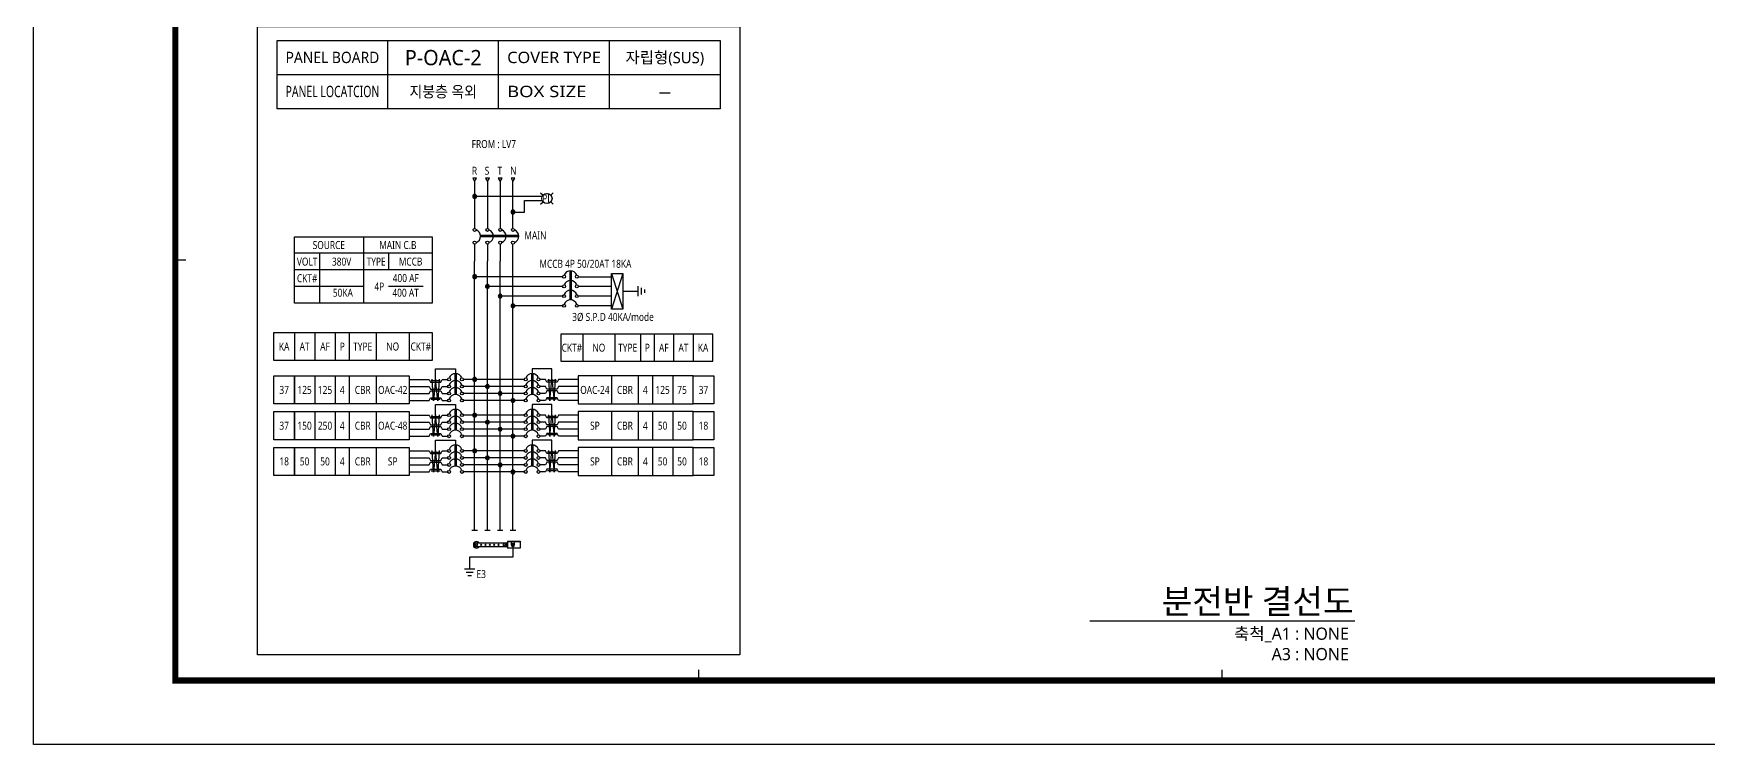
# Model space of a CAD drawing. Header units: millimetres. Extents: x -336400 to 0, y 0 to 118800.
# Drawn here: x -336400 to -226497, y 0 to 46666 of the extents above; entities that cross this region are included whole.
import ezdxf
from ezdxf.enums import TextEntityAlignment as Align

# ---------------------------------------------------------------- set-up
doc = ezdxf.new("R2010")
doc.units = ezdxf.units.MM
doc.header["$LTSCALE"] = 1000
for name, color, linetype in [('arch', 8, 'Continuous'), ('SECT', 2, 'Continuous'), ('SYM', 3, 'Continuous'), ('TEXT', 3, 'Continuous'), ('TIT', 2, 'Continuous'), ('XR-SHEET-SHT', 5, 'Continuous')]:
    doc.layers.add(name, color=color, linetype=linetype)
doc.layers.add('XR-SHEET-TEMP', color=171, linetype='Continuous', plot=False)
doc.styles.add('GHS', font='malgun.ttf')

# ---------------------------------------------------------------- blocks, each defined once
blk = doc.blocks.new('XR-FORM-EE', base_point=(461, 408))
at = {"layer": 'XR-SHEET-SHT', "color": 5}
blk.add_lwpolyline([(0, 118800), (168200, 118800), (168200, 0), (0, 0)], close=True, dxfattribs=at)
at = {"layer": 'XR-SHEET-SHT', "color": 5, "const_width": 400}
blk.add_lwpolyline([(9300, 114600), (163900, 114600), (163900, 4200), (9300, 4200)], close=True, dxfattribs=at)
at = {"layer": 'XR-SHEET-TEMP'}
for p, q in [((9300, 31800), (10000, 31800)), ((43650, 4200), (43650, 4900)), ((78000, 4200), (78000, 4900))]:
    blk.add_line(p, q, dxfattribs=at)
blk = doc.blocks.new('HH7')
at = {"layer": 'SYM'}
blk.add_hatch(color=256, dxfattribs=at).paths.add_polyline_path([(50, 50, 1), (-50, 50, 1)])
blk.add_circle((0, 50), 50, dxfattribs=at)

msp = doc.modelspace()

# ---------------------------------------------------------------- linework, layer by layer
for p, q in [((-307454, 36944, 0), (-307454, 33877, 0)), ((-306616, 36944, 0), (-306616, 33877, 0)), ((-305778, 36944, 0), (-305778, 33877, 0)), ((-303018, 35971, 0), (-307454, 35971, 0)), ((-303125, 36209, 0), (-302964, 36048, 0)), ((-303125, 35464, 0), (-302964, 35626, 0)), ((-302293, 36213, 0), (-302451, 36055, 0)), ((-302293, 35460, 0), (-302451, 35619, 0)), ((-314758, 33328, 0), (-314758, 28971, 0)), ((-304555, 33405, 0), (-307068, 33405, 0)), ((-304555, 33314, 0), (-307068, 33314, 0)), ((-310234, 32239, 0), (-319283, 32239, 0)), ((-317607, 28971, 0), (-317607, 32239, 0)), ((-313082, 31149, 0), (-313082, 32239, 0)), ((-307454, 32843, 0), (-307454, 31721, 0)), ((-306616, 32843, 0), (-306616, 31721, 0)), ((-305778, 32843, 0), (-305778, 31721, 0)), ((-310234, 31149, 0), (-319283, 31149, 0)), ((-301214, 31090), (-301214, 29180)), ((-301124, 31090), (-301124, 29180)), ((-297729, 30922), (-298484, 28576)), ((-298484, 30922), (-297729, 28576)), ((-314758, 30060, 0), (-319283, 30060, 0)), ((-310834, 30060, 0), (-313115, 30060, 0)), ((-301686, 30705), (-307454, 30705)), ((-301686, 30068), (-306616, 30068)), ((-300652, 30705), (-298484, 30705)), ((-298484, 30068), (-300652, 30068)), ((-298484, 30068), (-300652, 30068)), ((-297729, 29749), (-296722, 29749)), ((-296722, 29417), (-296722, 30082)), ((-296500, 29528), (-296500, 29971)), ((-296278, 29639), (-296278, 29860)), ((-301686, 29431), (-305778, 29431)), ((-301686, 28794), (-304941, 28794)), ((-298484, 29431), (-300652, 29431)), ((-298484, 28794), (-300652, 28794)), ((-319283, 27044, 0), (-319283, 25200, 0)), ((-317942, 27044, 0), (-317942, 25200, 0)), ((-316602, 27044, 0), (-316602, 25200, 0)), ((-315680, 27044, 0), (-315680, 25200, 0)), ((-313920, 27044, 0), (-313920, 25200, 0)), ((-311742, 27044, 0), (-311742, 25200, 0)), ((-300351, 26930, 0), (-300351, 25160, 0)), ((-298260, 26930, 0), (-298260, 25160, 0)), ((-296571, 26930, 0), (-296571, 25160, 0)), ((-295686, 26930, 0), (-295686, 25160, 0)), ((-294399, 26930, 0), (-294399, 25160, 0)), ((-293112, 26930, 0), (-293112, 25160, 0)), ((-317942, 24195, 0), (-317942, 22351, 0)), ((-316602, 24195, 0), (-316602, 22351, 0)), ((-315680, 24195, 0), (-315680, 22351, 0)), ((-313920, 24195, 0), (-313920, 22351, 0)), ((-308756, 24350, 0), (-308756, 22967, 0)), ((-308666, 24350, 0), (-308666, 22967, 0)), ((-303729, 24350, 0), (-303729, 22967, 0)), ((-303638, 24350, 0), (-303638, 22967, 0)), ((-298474, 24195, 0), (-298474, 22351, 0)), ((-296715, 24195, 0), (-296715, 22351, 0)), ((-295793, 24195, 0), (-295793, 22351, 0)), ((-294452, 24195, 0), (-294452, 22351, 0)), ((-311742, 23964, 0), (-310449, 23964, 0)), ((-311742, 23503, 0), (-310449, 23503, 0)), ((-310449, 23964, 0), (-310361, 23788, 0)), ((-310449, 23503, 0), (-310361, 23327, 0)), ((-310449, 23043, 0), (-310361, 23219, 0)), ((-310361, 23788, 0), (-309669, 23788, 0)), ((-310361, 23327, 0), (-309669, 23327, 0)), ((-310361, 23219, 0), (-309669, 23219, 0)), ((-310317, 23885, 0), (-309713, 23885, 0)), ((-309669, 23788, 0), (-309581, 23964, 0)), ((-309669, 23327, 0), (-309581, 23503, 0)), ((-309669, 23219, 0), (-309581, 23043, 0)), ((-309581, 23964, 0), (-309228, 23964, 0)), ((-309581, 23503, 0), (-309228, 23503, 0)), ((-304201, 23964, 0), (-308194, 23964, 0)), ((-304201, 23503, 0), (-308194, 23503, 0)), ((-302814, 23964, 0), (-303167, 23964, 0)), ((-302814, 23503, 0), (-303167, 23503, 0)), ((-302726, 23788, 0), (-302814, 23964, 0)), ((-302726, 23327, 0), (-302814, 23503, 0)), ((-302726, 23219, 0), (-302814, 23043, 0)), ((-302034, 23788, 0), (-302726, 23788, 0)), ((-302034, 23327, 0), (-302726, 23327, 0)), ((-302034, 23219, 0), (-302726, 23219, 0)), ((-302078, 23885, 0), (-302681, 23885, 0)), ((-301946, 23964, 0), (-302034, 23788, 0)), ((-301946, 23503, 0), (-302034, 23327, 0)), ((-301946, 23043, 0), (-302034, 23219, 0)), ((-300653, 23964, 0), (-301946, 23964, 0)), ((-300653, 23503, 0), (-301946, 23503, 0)), ((-311742, 23043, 0), (-310449, 23043, 0)), ((-311742, 22582, 0), (-310449, 22582, 0)), ((-310449, 22582, 0), (-310361, 22758, 0)), ((-310361, 22758, 0), (-309669, 22758, 0)), ((-310317, 22661, 0), (-309713, 22661, 0)), ((-309669, 22758, 0), (-309581, 22582, 0)), ((-309581, 23043, 0), (-309228, 23043, 0)), ((-309581, 22582, 0), (-309228, 22582, 0)), ((-308756, 22004, 0), (-308756, 20621, 0)), ((-308666, 22004, 0), (-308666, 20621, 0)), ((-304201, 23043, 0), (-308194, 23043, 0)), ((-304201, 22582, 0), (-308194, 22582, 0)), ((-303729, 22004, 0), (-303729, 20621, 0)), ((-303638, 22004, 0), (-303638, 20621, 0)), ((-302814, 23043, 0), (-303167, 23043, 0)), ((-302814, 22582, 0), (-303167, 22582, 0)), ((-302726, 22758, 0), (-302814, 22582, 0)), ((-302034, 22758, 0), (-302726, 22758, 0)), ((-302078, 22661, 0), (-302681, 22661, 0)), ((-301946, 22582, 0), (-302034, 22758, 0)), ((-300653, 23043, 0), (-301946, 23043, 0)), ((-300653, 22582, 0), (-301946, 22582, 0)), ((-317942, 21849, 0), (-317942, 20005, 0)), ((-316602, 21849, 0), (-316602, 20005, 0)), ((-315680, 21849, 0), (-315680, 20005, 0)), ((-313920, 21849, 0), (-313920, 20005, 0)), ((-311742, 21618, 0), (-310449, 21618, 0)), ((-311742, 21157, 0), (-310449, 21157, 0)), ((-310449, 21618, 0), (-310361, 21442, 0)), ((-310449, 21157, 0), (-310361, 20981, 0)), ((-310361, 21442, 0), (-309669, 21442, 0)), ((-310361, 20981, 0), (-309669, 20981, 0)), ((-310317, 21539, 0), (-309713, 21539, 0)), ((-309669, 21442, 0), (-309581, 21618, 0)), ((-309669, 20981, 0), (-309581, 21157, 0)), ((-309581, 21618, 0), (-309228, 21618, 0)), ((-309581, 21157, 0), (-309228, 21157, 0)), ((-304201, 21618, 0), (-308194, 21618, 0)), ((-304201, 21157, 0), (-308194, 21157, 0)), ((-302814, 21618, 0), (-303167, 21618, 0)), ((-302814, 21157, 0), (-303167, 21157, 0)), ((-302726, 21442, 0), (-302814, 21618, 0)), ((-302726, 20981, 0), (-302814, 21157, 0)), ((-302034, 21442, 0), (-302726, 21442, 0)), ((-302034, 20981, 0), (-302726, 20981, 0)), ((-302078, 21539, 0), (-302681, 21539, 0)), ((-301946, 21618, 0), (-302034, 21442, 0)), ((-301946, 21157, 0), (-302034, 20981, 0)), ((-300653, 21618, 0), (-301946, 21618, 0)), ((-300653, 21157, 0), (-301946, 21157, 0)), ((-298474, 21849, 0), (-298474, 20005, 0)), ((-296715, 21849, 0), (-296715, 20005, 0)), ((-295793, 21849, 0), (-295793, 20005, 0)), ((-294452, 21849, 0), (-294452, 20005, 0)), ((-311742, 20697, 0), (-310449, 20697, 0)), ((-311742, 20236, 0), (-310449, 20236, 0)), ((-310449, 20697, 0), (-310361, 20873, 0)), ((-310449, 20236, 0), (-310361, 20412, 0)), ((-310361, 20873, 0), (-309669, 20873, 0)), ((-310361, 20412, 0), (-309669, 20412, 0)), ((-310317, 20315, 0), (-309713, 20315, 0)), ((-309669, 20873, 0), (-309581, 20697, 0)), ((-309669, 20412, 0), (-309581, 20236, 0)), ((-309581, 20697, 0), (-309228, 20697, 0)), ((-309581, 20236, 0), (-309228, 20236, 0)), ((-304201, 20697, 0), (-308194, 20697, 0)), ((-304201, 20236, 0), (-308194, 20236, 0)), ((-302814, 20697, 0), (-303167, 20697, 0)), ((-302814, 20236, 0), (-303167, 20236, 0)), ((-302726, 20873, 0), (-302814, 20697, 0)), ((-302726, 20412, 0), (-302814, 20236, 0)), ((-302034, 20873, 0), (-302726, 20873, 0)), ((-302034, 20412, 0), (-302726, 20412, 0)), ((-302078, 20315, 0), (-302681, 20315, 0)), ((-301946, 20697, 0), (-302034, 20873, 0)), ((-301946, 20236, 0), (-302034, 20412, 0)), ((-300653, 20697, 0), (-301946, 20697, 0)), ((-300653, 20236, 0), (-301946, 20236, 0)), ((-317942, 19502, 0), (-317942, 17659, 0)), ((-316602, 19502, 0), (-316602, 17659, 0)), ((-315680, 19502, 0), (-315680, 17659, 0)), ((-313920, 19502, 0), (-313920, 17659, 0)), ((-311742, 19272, 0), (-310449, 19272, 0)), ((-311742, 18811, 0), (-310449, 18811, 0)), ((-310449, 19272, 0), (-310361, 19096, 0)), ((-310449, 18811, 0), (-310361, 18635, 0)), ((-310361, 19096, 0), (-309669, 19096, 0)), ((-310317, 19193, 0), (-309713, 19193, 0)), ((-309669, 19096, 0), (-309581, 19272, 0)), ((-309669, 18635, 0), (-309581, 18811, 0)), ((-309581, 19272, 0), (-309228, 19272, 0)), ((-309581, 18811, 0), (-309228, 18811, 0)), ((-308756, 19657, 0), (-308756, 18275, 0)), ((-308666, 19657, 0), (-308666, 18275, 0)), ((-304201, 19272, 0), (-308194, 19272, 0)), ((-304201, 18811, 0), (-308194, 18811, 0)), ((-303729, 19657, 0), (-303729, 18275, 0)), ((-303638, 19657, 0), (-303638, 18275, 0)), ((-302814, 19272, 0), (-303167, 19272, 0)), ((-302814, 18811, 0), (-303167, 18811, 0)), ((-302726, 19096, 0), (-302814, 19272, 0)), ((-302726, 18635, 0), (-302814, 18811, 0)), ((-302034, 19096, 0), (-302726, 19096, 0)), ((-302078, 19193, 0), (-302681, 19193, 0)), ((-301946, 19272, 0), (-302034, 19096, 0)), ((-301946, 18811, 0), (-302034, 18635, 0)), ((-300653, 19272, 0), (-301946, 19272, 0)), ((-300653, 18811, 0), (-301946, 18811, 0)), ((-298474, 19502, 0), (-298474, 17659, 0)), ((-296715, 19502, 0), (-296715, 17659, 0)), ((-295793, 19502, 0), (-295793, 17659, 0)), ((-294452, 19502, 0), (-294452, 17659, 0)), ((-311742, 18350, 0), (-310449, 18350, 0)), ((-311742, 17890, 0), (-310449, 17890, 0)), ((-310449, 18350, 0), (-310361, 18527, 0)), ((-310449, 17890, 0), (-310361, 18066, 0)), ((-310361, 18635, 0), (-309669, 18635, 0)), ((-310361, 18527, 0), (-309669, 18527, 0)), ((-310361, 18066, 0), (-309669, 18066, 0)), ((-310317, 17969, 0), (-309713, 17969, 0)), ((-309669, 18527, 0), (-309581, 18350, 0)), ((-309669, 18066, 0), (-309581, 17890, 0)), ((-309581, 18350, 0), (-309228, 18350, 0)), ((-309581, 17890, 0), (-309228, 17890, 0)), ((-304201, 18350, 0), (-308194, 18350, 0)), ((-304201, 17890, 0), (-308194, 17890, 0)), ((-302814, 18350, 0), (-303167, 18350, 0)), ((-302814, 17890, 0), (-303167, 17890, 0)), ((-302726, 18527, 0), (-302814, 18350, 0)), ((-302726, 18066, 0), (-302814, 17890, 0)), ((-302034, 18635, 0), (-302726, 18635, 0)), ((-302034, 18527, 0), (-302726, 18527, 0)), ((-302034, 18066, 0), (-302726, 18066, 0)), ((-302078, 17969, 0), (-302681, 17969, 0)), ((-301946, 18350, 0), (-302034, 18527, 0)), ((-301946, 17890, 0), (-302034, 18066, 0)), ((-300653, 18350, 0), (-301946, 18350, 0)), ((-300653, 17890, 0), (-301946, 17890, 0)), ((-307635, 14061), (-307273, 14061)), ((-307488, 13230), (-305343, 13230)), ((-307488, 13230), (-307488, 12979)), ((-306797, 14061), (-306435, 14061)), ((-305959, 14061), (-305597, 14061)), ((-305309, 13230), (-305343, 13230)), ((-305343, 12979), (-305343, 13230)), ((-305309, 13348), (-304471, 13348)), ((-305309, 13348), (-305309, 12895)), ((-305309, 13314), (-304471, 13314)), ((-305122, 14061), (-304760, 14061)), ((-305049, 13314), (-305049, 13105)), ((-304832, 13105), (-304832, 13314)), ((-304471, 13348), (-304471, 12895)), ((-305343, 12979), (-307488, 12979)), ((-305343, 12979), (-305309, 12979)), ((-304471, 12895), (-305309, 12895)), ((-304976, 13110), (-304976, 13100)), ((-304976, 13110), (-304951, 13110)), ((-304976, 13100), (-304951, 13100)), ((-304946, 13140), (-304946, 13115)), ((-304946, 13140), (-304936, 13140)), ((-304946, 13095), (-304946, 13069)), ((-304946, 13069), (-304936, 13069)), ((-304936, 13140), (-304936, 13115)), ((-304936, 13095), (-304936, 13069)), ((-304931, 13110), (-304906, 13110)), ((-304931, 13100), (-304906, 13100)), ((-304906, 13110), (-304906, 13100)), ((-308114, 11536, 0), (-307450, 11536, 0)), ((-308004, 11314, 0), (-307560, 11314, 0)), ((-307893, 11092, 0), (-307671, 11092, 0))]:
    msp.add_line(p, q)
for points in [[(-307454, 36944), (-307329, 37162), (-307580, 37162)], [(-306616, 36944), (-306491, 37162), (-306742, 37162)], [(-305778, 36944), (-305653, 37162), (-305904, 37162)], [(-304941, 36944), (-304815, 37162), (-305066, 37162)], [(-319283, 33328), (-310234, 33328), (-310234, 28971), (-319283, 28971)], [(-298484, 30922), (-297729, 30922), (-297729, 28576), (-298484, 28576)], [(-320624, 27044), (-310234, 27044), (-310234, 25200), (-320624, 25200)], [(-291825, 26930), (-301799, 26930), (-301799, 25160), (-291825, 25160)], [(-320624, 24195), (-319283, 24195), (-319283, 22351), (-320624, 22351)], [(-319283, 24195), (-311742, 24195), (-311742, 22351), (-319283, 22351)], [(-293112, 24195), (-300653, 24195), (-300653, 22351), (-293112, 22351)], [(-293112, 24195), (-291771, 24195), (-291771, 22351), (-293112, 22351)], [(-320624, 21849), (-319283, 21849), (-319283, 20005), (-320624, 20005)], [(-319283, 21849), (-311742, 21849), (-311742, 20005), (-319283, 20005)], [(-293112, 21849), (-300653, 21849), (-300653, 20005), (-293112, 20005)], [(-293112, 21849), (-291771, 21849), (-291771, 20005), (-293112, 20005)], [(-320624, 19502), (-319283, 19502), (-319283, 17659), (-320624, 17659)], [(-319283, 19502), (-311742, 19502), (-311742, 17659), (-319283, 17659)], [(-293112, 19502), (-300653, 19502), (-300653, 17659), (-293112, 17659)], [(-293112, 19502), (-291771, 19502), (-291771, 17659), (-293112, 17659)], [(-304871, 13145), (-304941, 13185), (-305010, 13145), (-305010, 13064), (-304941, 13024), (-304871, 13064)]]:
    msp.add_lwpolyline(points, close=True)
for points in [[(-304941, 33877), (-304941, 36944)], [(-304941, 34949), (-304189, 34949), (-304189, 35703), (-303018, 35703)], [(-304941, 31721), (-304941, 32843)], [(-307454, 14061), (-307454, 31721)], [(-306616, 14061), (-306616, 31721)], [(-305778, 14061), (-305778, 31721)], [(-304941, 14061), (-304941, 31721)], [(-310015, 23982), (-310015, 24666), (-308711, 24666), (-308711, 24352)], [(-302380, 23982), (-302380, 24666), (-303684, 24666), (-303684, 24352)], [(-309780, 23982), (-309881, 22564), (-310015, 23982), (-310149, 22564), (-310250, 23982)], [(-302614, 23982), (-302514, 22564), (-302380, 23982), (-302246, 22564), (-302145, 23982)], [(-310015, 21636), (-310015, 22320), (-308711, 22320), (-308711, 22006)], [(-302380, 21636), (-302380, 22320), (-303684, 22320), (-303684, 22006)], [(-309780, 21636), (-309881, 20218), (-310015, 21636), (-310149, 20218), (-310250, 21636)], [(-302614, 21636), (-302514, 20218), (-302380, 21636), (-302246, 20218), (-302145, 21636)], [(-310015, 19290), (-310015, 19973), (-308711, 19973), (-308711, 19660)], [(-302380, 19290), (-302380, 19973), (-303684, 19973), (-303684, 19660)], [(-309780, 19290), (-309881, 17872), (-310015, 19290), (-310149, 17872), (-310250, 19290)], [(-302614, 19290), (-302514, 17872), (-302380, 19290), (-302246, 17872), (-302145, 19290)], [(-304941, 13105), (-304941, 12285), (-307782, 12285), (-307782, 11536)]]:
    msp.add_lwpolyline(points)
at = {"const_width": 33.5}
for points in [[(-303125, 36209), (-302964, 36048)], [(-303125, 35464), (-302964, 35626)], [(-302451, 36055), (-302293, 36213)], [(-302451, 35619), (-302293, 35460)]]:
    msp.add_lwpolyline(points, dxfattribs=at)
msp.add_lwpolyline([(-302711, 36172, -1), (-302711, 35502, -1), (-302711, 36172)], format="xyb", dxfattribs=at)
for centre, radius in [((-302711, 35837, 0), 335), ((-307454, 33779, 0), 98.1), ((-307454, 32941, 0), 98.1), ((-306616, 33779, 0), 98.1), ((-306616, 32941, 0), 98.1), ((-305778, 33779, 0), 98.1), ((-305778, 32941, 0), 98.1), ((-304941, 33779, 0), 98.1), ((-304941, 32941, 0), 98.1), ((-301588, 30705), 98.1), ((-300750, 30705), 98.1), ((-301588, 30068), 98.1), ((-300750, 30068), 98.1), ((-301588, 29431), 98.1), ((-301588, 28794), 98.1), ((-300750, 29431), 98.1), ((-300750, 28794), 98.1), ((-309130, 23964, 0), 98.1), ((-309130, 23503, 0), 98.1), ((-309130, 23043, 0), 98.1), ((-308292, 23964, 0), 98.1), ((-308292, 23503, 0), 98.1), ((-308292, 23043, 0), 98.1), ((-304103, 23964, 0), 98.1), ((-304103, 23503, 0), 98.1), ((-304103, 23043, 0), 98.1), ((-303265, 23964, 0), 98.1), ((-303265, 23503, 0), 98.1), ((-303265, 23043, 0), 98.1), ((-309130, 22582, 0), 98.1), ((-308292, 22582, 0), 98.1), ((-304103, 22582, 0), 98.1), ((-303265, 22582, 0), 98.1), ((-309130, 21618, 0), 98.1), ((-309130, 21157, 0), 98.1), ((-308292, 21618, 0), 98.1), ((-308292, 21157, 0), 98.1), ((-304103, 21618, 0), 98.1), ((-304103, 21157, 0), 98.1), ((-303265, 21618, 0), 98.1), ((-303265, 21157, 0), 98.1), ((-309130, 20697, 0), 98.1), ((-309130, 20236, 0), 98.1), ((-308292, 20697, 0), 98.1), ((-308292, 20236, 0), 98.1), ((-304103, 20697, 0), 98.1), ((-304103, 20236, 0), 98.1), ((-303265, 20697, 0), 98.1), ((-303265, 20236, 0), 98.1), ((-309130, 19272, 0), 98.1), ((-309130, 18811, 0), 98.1), ((-308292, 19272, 0), 98.1), ((-308292, 18811, 0), 98.1), ((-304103, 19272, 0), 98.1), ((-304103, 18811, 0), 98.1), ((-303265, 19272, 0), 98.1), ((-303265, 18811, 0), 98.1), ((-309130, 18350, 0), 98.1), ((-309130, 17890, 0), 98.1), ((-308292, 18350, 0), 98.1), ((-308292, 17890, 0), 98.1), ((-304103, 18350, 0), 98.1), ((-304103, 17890, 0), 98.1), ((-303265, 18350, 0), 98.1), ((-303265, 17890, 0), 98.1), ((-307329, 13105), 58.7), ((-307027, 13105), 41.9), ((-306742, 13105), 41.9), ((-306457, 13105), 41.9), ((-306172, 13105), 41.9), ((-305887, 13105), 41.9), ((-305510, 13105), 75.4), ((-304941, 13105), 63.4), ((-304941, 13105), 56.1)]:
    msp.add_circle(centre, radius)
for centre, radius, start, end in [((-307514, 33360, 0), 448, 290.69882, 69.30118), ((-306677, 33360, 0), 448, 290.69882, 69.30118), ((-305839, 33360, 0), 448, 290.69882, 69.30118), ((-305001, 33360, 0), 448, 290.69882, 69.30118), ((-301169, 30644), 448, 20.69882, 159.30118), ((-301169, 30008), 448, 20.69882, 159.30118), ((-301169, 29371), 448, 20.69882, 159.30118), ((-301169, 28734), 448, 20.69882, 159.30118), ((-308711, 23904, 0), 448, 20.69882, 159.30118), ((-303684, 23904, 0), 448, 20.69882, 159.30118), ((-308711, 23443, 0), 448, 20.69882, 159.30118), ((-308711, 22982, 0), 448, 20.69882, 159.30118), ((-303684, 23443, 0), 448, 20.69882, 159.30118), ((-303684, 22982, 0), 448, 20.69882, 159.30118), ((-308711, 22522, 0), 448, 20.69882, 159.30118), ((-308711, 21558, 0), 448, 20.69882, 159.30118), ((-303684, 22522, 0), 448, 20.69882, 159.30118), ((-303684, 21558, 0), 448, 20.69882, 159.30118), ((-308711, 21097, 0), 448, 20.69882, 159.30118), ((-308711, 20636, 0), 448, 20.69882, 159.30118), ((-303684, 21097, 0), 448, 20.69882, 159.30118), ((-303684, 20636, 0), 448, 20.69882, 159.30118), ((-308711, 20175, 0), 448, 20.69882, 159.30118), ((-303684, 20175, 0), 448, 20.69882, 159.30118), ((-308711, 19212, 0), 448, 20.69882, 159.30118), ((-308711, 18751, 0), 448, 20.69882, 159.30118), ((-308711, 18290, 0), 448, 20.69882, 159.30118), ((-303684, 19212, 0), 448, 20.69882, 159.30118), ((-303684, 18751, 0), 448, 20.69882, 159.30118), ((-303684, 18290, 0), 448, 20.69882, 159.30118), ((-308711, 17829, 0), 448, 20.69882, 159.30118), ((-303684, 17829, 0), 448, 20.69882, 159.30118), ((-307329, 13105), 209, 36.8699, 323.1301), ((-304941, 13105), 109, 180, 0), ((-304951, 13115), 5, 270, 0), ((-304951, 13095), 5, 0, 90), ((-304931, 13115), 5, 180, 270), ((-304931, 13095), 5, 90, 180)]:
    msp.add_arc(centre, radius, start, end)
at = {"layer": 'SECT'}
msp.add_line((-267087, 8110), (-249713, 8110), dxfattribs=at)
at = {"layer": 'SYM', "color": 6}
for p, q in [((-313151, 41732, 0), (-313151, 46201, 0)), ((-305881, 41732, 0), (-305881, 46201, 0)), ((-298611, 41732, 0), (-298611, 46201, 0)), ((-320420, 43966, 0), (-291342, 43966, 0))]:
    msp.add_line(p, q, dxfattribs=at)
for points in [[(-321708, 47132), (-290054, 47132), (-290054, 5875), (-321708, 5875)], [(-320420, 46201), (-291342, 46201), (-291342, 41732), (-320420, 41732)]]:
    msp.add_lwpolyline(points, close=True, dxfattribs=at)

# ---------------------------------------------------------------- block references
for p, xscale, yscale, zscale, rotation in [((-307329, 35975, 0), -2.513699316061304, 2.513699316061304, 2.513699313866555, 89.9999999999992), ((-304815, 34949, 0), -2.513699316061304, 2.513699316061304, 2.513699313866555, 89.9999999999992), ((-307329, 30705), -2.513700002341066, 2.513700002341066, 2.513700000146318, 89.99999999999937), ((-306491, 30068), -2.513700002341066, 2.513700002341066, 2.513700000146318, 89.99999999999937), ((-305653, 29431), -2.513700002341066, 2.513700002341066, 2.513700000146318, 89.99999999999937), ((-304815, 28794), -2.513700002341066, 2.513700002341066, 2.513700000146318, 89.99999999999937), ((-307329, 23964, 0), -2.513699316061694, 2.513699316061694, 2.513699313719415, 89.9999999999992), ((-307329, 23964, 0), -2.513699316061694, 2.513699316061694, 2.513699313719415, 89.9999999999992), ((-306491, 23503, 0), -2.513699316061694, 2.513699316061694, 2.513699313719415, 89.9999999999992), ((-306491, 23503, 0), -2.513699316061694, 2.513699316061694, 2.513699313719415, 89.9999999999992), ((-305653, 23043, 0), -2.513699316061694, 2.513699316061694, 2.513699313719415, 89.9999999999992), ((-305653, 23043, 0), -2.513699316061694, 2.513699316061694, 2.513699313719415, 89.9999999999992), ((-304815, 22582, 0), -2.513699316061694, 2.513699316061694, 2.513699313719415, 89.9999999999992), ((-304815, 22582, 0), -2.513699316061694, 2.513699316061694, 2.513699313719415, 89.9999999999992), ((-307329, 21618, 0), -2.513699316061694, 2.513699316061694, 2.513699313719415, 89.9999999999992), ((-307329, 21618, 0), -2.513699316061694, 2.513699316061694, 2.513699313719415, 89.9999999999992), ((-306491, 21157, 0), -2.513699316061694, 2.513699316061694, 2.513699313719415, 89.9999999999992), ((-306491, 21157, 0), -2.513699316061694, 2.513699316061694, 2.513699313719415, 89.9999999999992), ((-305653, 20697, 0), -2.513699316061694, 2.513699316061694, 2.513699313719415, 89.9999999999992), ((-305653, 20697, 0), -2.513699316061694, 2.513699316061694, 2.513699313719415, 89.9999999999992), ((-304815, 20236, 0), -2.513699316061694, 2.513699316061694, 2.513699313719415, 89.9999999999992), ((-304815, 20236, 0), -2.513699316061694, 2.513699316061694, 2.513699313719415, 89.9999999999992), ((-307329, 19272, 0), -2.513699316061694, 2.513699316061694, 2.513699313719415, 89.9999999999992), ((-307329, 19272, 0), -2.513699316061694, 2.513699316061694, 2.513699313719415, 89.9999999999992), ((-306491, 18811, 0), -2.513699316061694, 2.513699316061694, 2.513699313719415, 89.9999999999992), ((-306491, 18811, 0), -2.513699316061694, 2.513699316061694, 2.513699313719415, 89.9999999999992), ((-305653, 18350, 0), -2.513699316061694, 2.513699316061694, 2.513699313719415, 89.9999999999992), ((-305653, 18350, 0), -2.513699316061694, 2.513699316061694, 2.513699313719415, 89.9999999999992), ((-304815, 17890, 0), -2.513699316061694, 2.513699316061694, 2.513699313719415, 89.9999999999992), ((-304815, 17890, 0), -2.513699316061694, 2.513699316061694, 2.513699313719415, 89.9999999999992)]:
    msp.add_blockref('HH7', p, dxfattribs=dict(xscale=xscale, yscale=yscale, zscale=zscale, rotation=rotation))
at = {"layer": 'arch'}
msp.add_blockref('XR-FORM-EE', (-335939, 408), dxfattribs=at)

# ---------------------------------------------------------------- texts
at = {"style": 'GHS', "width": 0.8}
for s, p in [('FROM : LV7', (-306197, 39411)), ('PL', (-302711, 35837)), ('SOURCE', (-317021, 32783)), ('MAIN C.B', (-312496, 32783)), ('VOLT', (-318445, 31694)), ('380V', (-316183, 31694)), ('TYPE', (-313920, 31694)), ('MCCB', (-311658, 31694)), ('CKT#', (-318445, 30605)), ('4P', (-313711, 30060)), ('KA', (-319953, 26122)), ('AT', (-318613, 26122)), ('AF', (-317272, 26122)), ('P', (-316141, 26122)), ('TYPE', (-314800, 26122)), ('NO', (-312831, 26122)), ('CKT#', (-310988, 26122)), ('CKT#', (-301075, 26045)), ('NO', (-299306, 26045)), ('TYPE', (-297415, 26045)), ('P', (-296128, 26045)), ('AF', (-295042, 26045)), ('AT', (-293755, 26045)), ('KA', (-292468, 26045)), ('37', (-319953, 23273)), ('125', (-318613, 23273)), ('125', (-317272, 23273)), ('4', (-316141, 23273)), ('CBR', (-314800, 23273)), ('OAC-42', (-312831, 23273)), ('OAC-24', (-299564, 23273)), ('CBR', (-297595, 23273)), ('4', (-296254, 23273)), ('125', (-295123, 23273)), ('75', (-293847, 23273)), ('37', (-292442, 23273)), ('37', (-319953, 20927)), ('150', (-318613, 20927)), ('250', (-317272, 20927)), ('4', (-316141, 20927)), ('CBR', (-314800, 20927)), ('OAC-48', (-312831, 20927)), ('SP', (-299564, 20927)), ('CBR', (-297595, 20927)), ('4', (-296254, 20927)), ('50', (-295123, 20927)), ('50', (-293847, 20927)), ('18', (-292442, 20927)), ('18', (-319953, 18581)), ('50', (-318613, 18581)), ('50', (-317272, 18581)), ('4', (-316141, 18581)), ('CBR', (-314800, 18581)), ('SP', (-312831, 18581)), ('SP', (-299564, 18581)), ('CBR', (-297595, 18581)), ('4', (-296254, 18581)), ('50', (-295123, 18581)), ('50', (-293847, 18581)), ('18', (-292442, 18581))]:
    msp.add_text(s, height=525, dxfattribs=at).set_placement(p, align=Align.MIDDLE)
for s, p in [('R', (-307633, 37397)), ('S', (-306795, 37397)), ('T', (-305957, 37397)), ('N', (-305120, 37397)), ('MAIN', (-304193, 33157)), ('MCCB 4P 50/20AT 18KA', (-303206, 31288)), ('3Ø S.P.D 40KA/mode', (-301054, 27801)), ('E3', (-307334, 10925))]:
    msp.add_text(s, height=525, dxfattribs=at).set_placement(p)
for s, p in [('400 AF', (-311117, 30353)), ('50KA', (-315444, 29390)), ('400 AT', (-311117, 29390))]:
    msp.add_text(s, height=525, dxfattribs=at).set_placement(p, align=Align.RIGHT)
at = {"layer": 'SECT', "style": 'GHS'}
msp.add_text('분전반 결선도', height=1600, dxfattribs=at).set_placement((-249786, 8110), align=Align.BOTTOM_RIGHT)
at = {"layer": 'TEXT', "color": 4, "style": 'GHS'}
for s, width, p, p2 in [('PANEL BOARD', 0.888152, (-319862, 44723, 0), (-313709, 44723, 0)), ('COVER TYPE', 1.040535, (-305322, 44723, 0), (-299170, 44723, 0)), ('PANEL LOCATCION', 0.66966, (-319862, 42489, 0), (-313709, 42489, 0)), ('BOX SIZE   ', 1.125168, (-305322, 42489, 0), (-299170, 42489, 0))]:
    msp.add_text(s, height=744.8, dxfattribs=dict(at, width=width)).set_placement(p, p2, align=Align.FIT)
for s, height, p in [('P-OAC-2', 1000, (-309516, 45084, 0)), ('자립형(SUS)', 744.8, (-294976, 45084, 0))]:
    msp.add_text(s, height=height, dxfattribs=at).set_placement(p, align=Align.MIDDLE_CENTER)
for s, height, width, p in [('지붕층 옥외', 744.8, 0.9, (-309516, 42849, 0)), ('-', 745, 3, (-294976, 42849, 0))]:
    msp.add_text(s, height=height, dxfattribs=dict(at, width=width)).set_placement(p, align=Align.MIDDLE_CENTER)
at = {"layer": 'TIT', "style": 'GHS'}
for s, p in [('축척_A1 : NONE', (-250099, 6873)), ('A3 : NONE', (-250099, 5534))]:
    msp.add_text(s, height=800, dxfattribs=at).set_placement(p, align=Align.RIGHT)

doc.saveas('drawing.dxf')
